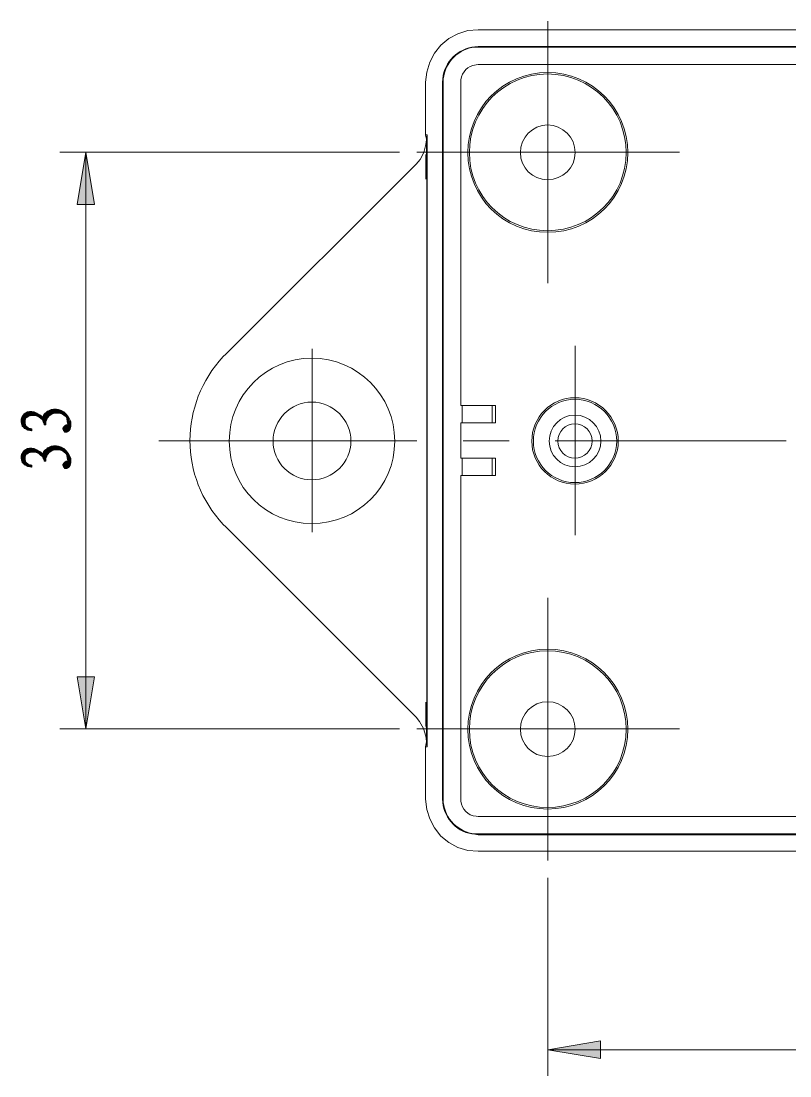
# Model space of a CAD drawing. Header units: inches. Extents: x 11 to 682, y 148 to 1119.
# Drawn here: x 99.1 to 215.8, y 487.5 to 647.8 of the extents above; entities that cross this region are included whole.
import ezdxf

# ---------------------------------------------------------------- set-up
doc = ezdxf.new("R2010")
doc.units = ezdxf.units.IN
doc.header["$MEASUREMENT"] = 0
doc.layers.add('图层 1', color=7, linetype='Continuous')

msp = doc.modelspace()

# ---------------------------------------------------------------- hatches: boundary and pattern name
at = {"layer": '图层 1', "true_color": 0xffffff}
for points in [[(108.9, 627.9), (107.58, 619.92), (110.22, 619.92)], [(100.02, 587.64), (99.78, 588.3), (100.02, 588.42)], [(100.2, 587.76), (100.02, 588.42), (100.32, 588.48)], [(100.02, 588.42), (100.2, 587.76), (100.02, 587.64)], [(100.32, 588.48), (100.44, 587.82), (100.2, 587.76)], [(100.68, 587.88), (100.44, 587.82), (100.32, 588.48)], [(100.68, 587.88), (100.32, 588.48), (100.68, 588.48)], [(100.68, 588.48), (100.92, 587.88), (100.68, 587.88)], [(100.92, 587.88), (100.68, 588.48), (101.04, 588.42)], [(101.04, 588.42), (101.22, 587.88), (100.92, 587.88)], [(101.22, 587.88), (101.04, 588.42), (101.46, 588.24)], [(102.96, 587.28), (102.9, 588.36), (103.08, 588.54)], [(103.08, 588.54), (103.14, 587.58), (102.96, 587.28)], [(103.32, 587.82), (103.08, 588.54), (103.32, 588.66)], [(103.32, 587.82), (103.14, 587.58), (103.08, 588.54)], [(103.56, 588), (103.32, 588.66), (103.62, 588.78)], [(103.32, 588.66), (103.56, 588), (103.32, 587.82)], [(103.62, 588.78), (103.8, 588.12), (103.56, 588)], [(103.8, 588.12), (103.62, 588.78), (103.98, 588.84)], [(103.98, 588.84), (104.16, 588.24), (103.8, 588.12)], [(104.16, 588.24), (103.98, 588.84), (104.4, 588.84)], [(104.4, 588.84), (104.4, 588.24), (104.16, 588.24)], [(104.76, 588.24), (104.4, 588.24), (104.4, 588.84)], [(104.76, 588.24), (104.4, 588.84), (104.76, 588.78)], [(104.76, 588.78), (105.06, 588.18), (104.76, 588.24)], [(105.06, 588.18), (104.76, 588.78), (105.18, 588.66)], [(105.18, 588.66), (105.36, 588.06), (105.06, 588.18)], [(105.36, 588.06), (105.18, 588.66), (105.54, 588.42)], [(105.54, 588.42), (105.6, 587.88), (105.36, 588.06)], [(105.84, 587.7), (105.6, 587.88), (105.54, 588.42)], [(105.84, 587.7), (105.54, 588.42), (105.9, 588.06)], [(99.12, 586.62), (99.06, 587.34), (99.12, 587.52)], [(99.06, 587.34), (99.12, 586.62), (99.06, 586.98)], [(99.24, 586.26), (99.12, 587.52), (99.24, 587.7)], [(99.12, 587.52), (99.18, 586.44), (99.12, 586.62)], [(99.24, 586.26), (99.18, 586.44), (99.12, 587.52)], [(99.24, 587.7), (99.36, 587.94), (99.42, 586.08)], [(99.24, 587.7), (99.42, 586.08), (99.24, 586.26)], [(99.42, 586.08), (99.36, 587.94), (99.54, 588.12)], [(99.54, 588.12), (99.6, 585.9), (99.42, 586.08)], [(99.72, 587.34), (99.54, 588.12), (99.78, 588.3)], [(99.66, 586.68), (99.6, 585.9), (99.54, 588.12)], [(99.66, 586.92), (99.66, 586.68), (99.54, 588.12)], [(99.66, 587.16), (99.66, 586.92), (99.54, 588.12)], [(99.72, 587.34), (99.66, 587.16), (99.54, 588.12)], [(99.78, 588.3), (99.84, 587.52), (99.72, 587.34)], [(100.02, 587.64), (99.84, 587.52), (99.78, 588.3)], [(101.46, 588.24), (101.52, 587.76), (101.22, 587.88)], [(101.82, 587.64), (101.52, 587.76), (101.46, 588.24)], [(101.82, 587.64), (101.46, 588.24), (101.88, 588)], [(101.88, 588), (102.06, 587.4), (101.82, 587.64)], [(102.3, 587.22), (102.06, 587.4), (101.88, 588)], [(102.3, 587.22), (101.88, 588), (102.36, 587.64)], [(102.36, 587.64), (102.42, 586.92), (102.3, 587.22)], [(102.42, 586.92), (102.36, 587.64), (102.48, 587.94)], [(102.48, 587.94), (102.54, 586.68), (102.42, 586.92)], [(102.54, 586.68), (102.48, 587.94), (102.66, 588.18)], [(102.54, 586.68), (102.66, 588.18), (102.84, 586.44)], [(102.84, 586.92), (102.66, 588.18), (102.9, 588.36)], [(102.84, 586.92), (102.84, 586.44), (102.66, 588.18)], [(102.9, 588.36), (102.96, 587.28), (102.84, 586.92)], [(105.9, 588.06), (106.02, 587.4), (105.84, 587.7)], [(106.02, 587.4), (105.9, 588.06), (106.26, 587.64)], [(106.26, 587.64), (106.08, 586.98), (106.02, 587.4)], [(106.26, 587.64), (106.14, 586.5), (106.08, 586.98)], [(106.26, 587.64), (106.26, 585.48), (106.14, 586.5)], [(106.26, 587.64), (106.38, 585.6), (106.26, 585.48)], [(106.38, 585.6), (106.26, 587.64), (106.44, 587.28)], [(106.44, 587.28), (106.5, 585.78), (106.38, 585.6)], [(106.56, 586.02), (106.5, 585.78), (106.44, 587.28)], [(106.62, 586.26), (106.56, 586.02), (106.44, 587.28)], [(106.62, 586.56), (106.62, 586.26), (106.44, 587.28)], [(106.62, 586.56), (106.44, 587.28), (106.62, 586.92)], [(99.66, 586.68), (99.84, 585.78), (99.6, 585.9)], [(99.66, 586.68), (99.72, 586.5), (99.84, 585.78)], [(99.72, 586.5), (99.78, 586.32), (99.84, 585.78)], [(99.84, 585.78), (99.78, 586.32), (99.9, 586.2)], [(99.9, 586.2), (100.08, 585.66), (99.84, 585.78)], [(99.9, 586.2), (100.02, 586.08), (100.08, 585.66)], [(100.08, 585.66), (100.02, 586.08), (100.2, 585.96)], [(100.2, 585.96), (100.38, 585.6), (100.08, 585.66)], [(100.38, 585.6), (100.2, 585.96), (100.44, 585.9)], [(100.44, 585.9), (100.68, 585.54), (100.38, 585.6)], [(100.68, 585.54), (100.44, 585.9), (100.68, 585.84)], [(102.54, 586.68), (102.84, 586.44), (102.54, 586.44)], [(105.48, 585.6), (105.42, 585.96), (105.54, 586.14)], [(105.42, 585.96), (105.48, 585.6), (105.42, 585.78)], [(105.54, 586.14), (105.6, 585.48), (105.48, 585.6)], [(105.6, 585.48), (105.54, 586.14), (105.6, 586.26)], [(105.72, 585.36), (105.6, 586.26), (105.72, 586.32)], [(105.6, 586.26), (105.72, 585.36), (105.6, 585.48)], [(105.72, 586.32), (105.9, 586.44), (105.96, 585.36)], [(105.72, 586.32), (105.96, 585.36), (105.72, 585.36)], [(106.14, 585.42), (105.9, 586.44), (106.14, 586.5)], [(106.02, 585.36), (105.96, 585.36), (105.9, 586.44)], [(106.14, 585.42), (106.02, 585.36), (105.9, 586.44)], [(106.14, 586.5), (106.26, 585.48), (106.14, 585.42)], [(99.24, 580.74), (99.12, 581.94), (99.24, 582.12)], [(99.24, 582.12), (99.36, 582.36), (99.42, 580.56)], [(99.24, 582.12), (99.42, 580.56), (99.24, 580.74)], [(99.42, 580.56), (99.36, 582.36), (99.54, 582.54)], [(99.54, 582.54), (99.6, 580.38), (99.42, 580.56)], [(99.72, 581.76), (99.54, 582.54), (99.78, 582.72)], [(99.66, 581.16), (99.6, 580.38), (99.54, 582.54)], [(99.66, 581.34), (99.66, 581.16), (99.54, 582.54)], [(99.66, 581.58), (99.66, 581.34), (99.54, 582.54)], [(99.72, 581.76), (99.66, 581.58), (99.54, 582.54)], [(99.78, 582.72), (99.84, 581.94), (99.72, 581.76)], [(100.02, 582.06), (99.78, 582.72), (100.02, 582.84)], [(100.02, 582.06), (99.84, 581.94), (99.78, 582.72)], [(100.2, 582.18), (100.02, 582.84), (100.32, 582.9)], [(100.02, 582.84), (100.2, 582.18), (100.02, 582.06)], [(100.32, 582.9), (100.44, 582.24), (100.2, 582.18)], [(100.68, 582.3), (100.44, 582.24), (100.32, 582.9)], [(100.68, 582.3), (100.32, 582.9), (100.68, 582.9)], [(100.68, 582.9), (100.92, 582.3), (100.68, 582.3)], [(100.92, 582.3), (100.68, 582.9), (101.04, 582.84)], [(101.04, 582.84), (101.22, 582.3), (100.92, 582.3)], [(101.22, 582.3), (101.04, 582.84), (101.46, 582.66)], [(101.46, 582.66), (101.52, 582.18), (101.22, 582.3)], [(101.82, 582.06), (101.52, 582.18), (101.46, 582.66)], [(101.82, 582.06), (101.46, 582.66), (101.88, 582.42)], [(101.88, 582.42), (102.06, 581.82), (101.82, 582.06)], [(102.3, 581.64), (102.06, 581.82), (101.88, 582.42)], [(102.3, 581.64), (101.88, 582.42), (102.36, 582.06)], [(102.36, 582.06), (102.42, 581.34), (102.3, 581.64)], [(102.42, 581.34), (102.36, 582.06), (102.48, 582.36)], [(102.48, 582.36), (102.54, 581.16), (102.42, 581.34)], [(102.54, 581.16), (102.48, 582.36), (102.66, 582.6)], [(102.54, 581.16), (102.66, 582.6), (102.84, 580.92)], [(102.84, 581.34), (102.66, 582.6), (102.9, 582.78)], [(102.84, 581.34), (102.84, 580.92), (102.66, 582.6)], [(102.9, 582.78), (102.96, 581.7), (102.84, 581.34)], [(102.96, 581.7), (102.9, 582.78), (103.08, 582.96)], [(103.08, 582.96), (103.14, 582), (102.96, 581.7)], [(103.32, 582.24), (103.08, 582.96), (103.32, 583.08)], [(103.32, 582.24), (103.14, 582), (103.08, 582.96)], [(103.56, 582.42), (103.32, 583.08), (103.62, 583.2)], [(103.32, 583.08), (103.56, 582.42), (103.32, 582.24)], [(103.62, 583.2), (103.8, 582.54), (103.56, 582.42)], [(103.8, 582.54), (103.62, 583.2), (103.98, 583.26)], [(103.98, 583.26), (104.16, 582.66), (103.8, 582.54)], [(104.16, 582.66), (103.98, 583.26), (104.4, 583.26)], [(104.4, 583.26), (104.4, 582.66), (104.16, 582.66)], [(104.76, 582.66), (104.4, 582.66), (104.4, 583.26)], [(104.76, 582.66), (104.4, 583.26), (104.76, 583.2)], [(104.76, 583.2), (105.06, 582.6), (104.76, 582.66)], [(105.06, 582.6), (104.76, 583.2), (105.18, 583.08)], [(105.18, 583.08), (105.36, 582.48), (105.06, 582.6)], [(105.36, 582.48), (105.18, 583.08), (105.54, 582.84)], [(105.54, 582.84), (105.6, 582.3), (105.36, 582.48)], [(105.84, 582.12), (105.6, 582.3), (105.54, 582.84)], [(105.84, 582.12), (105.54, 582.84), (105.9, 582.48)], [(105.9, 582.48), (106.02, 581.82), (105.84, 582.12)], [(106.02, 581.82), (105.9, 582.48), (106.26, 582.06)], [(106.26, 582.06), (106.08, 581.4), (106.02, 581.82)], [(106.26, 582.06), (106.14, 580.98), (106.08, 581.4)], [(106.26, 582.06), (106.26, 579.96), (106.14, 580.98)], [(106.26, 582.06), (106.38, 580.08), (106.26, 579.96)], [(106.38, 580.08), (106.26, 582.06), (106.44, 581.7)], [(99.12, 581.1), (99.06, 581.76), (99.12, 581.94)], [(99.06, 581.76), (99.12, 581.1), (99.06, 581.4)], [(99.12, 581.94), (99.18, 580.92), (99.12, 581.1)], [(99.24, 580.74), (99.18, 580.92), (99.12, 581.94)], [(99.66, 581.16), (99.84, 580.26), (99.6, 580.38)], [(99.66, 581.16), (99.72, 580.98), (99.84, 580.26)], [(99.72, 580.98), (99.78, 580.8), (99.84, 580.26)], [(99.84, 580.26), (99.78, 580.8), (99.9, 580.68)], [(99.9, 580.68), (100.08, 580.14), (99.84, 580.26)], [(99.9, 580.68), (100.02, 580.56), (100.08, 580.14)], [(100.08, 580.14), (100.02, 580.56), (100.2, 580.44)], [(100.2, 580.44), (100.38, 580.08), (100.08, 580.14)], [(100.38, 580.08), (100.2, 580.44), (100.44, 580.38)], [(100.44, 580.38), (100.68, 580.02), (100.38, 580.08)], [(100.68, 580.02), (100.44, 580.38), (100.68, 580.32)], [(102.54, 581.16), (102.84, 580.92), (102.54, 580.92)], [(105.48, 580.08), (105.42, 580.44), (105.54, 580.62)], [(105.42, 580.44), (105.48, 580.08), (105.42, 580.26)], [(105.54, 580.62), (105.6, 579.96), (105.48, 580.08)], [(105.6, 579.96), (105.54, 580.62), (105.6, 580.74)], [(105.72, 579.84), (105.6, 580.74), (105.72, 580.8)], [(105.6, 580.74), (105.72, 579.84), (105.6, 579.96)], [(105.72, 580.8), (105.9, 580.92), (105.96, 579.84)], [(105.72, 580.8), (105.96, 579.84), (105.72, 579.84)], [(106.14, 579.9), (105.9, 580.92), (106.14, 580.98)], [(106.02, 579.84), (105.96, 579.84), (105.9, 580.92)], [(106.14, 579.9), (106.02, 579.84), (105.9, 580.92)], [(106.14, 580.98), (106.26, 579.96), (106.14, 579.9)], [(106.44, 581.7), (106.5, 580.26), (106.38, 580.08)], [(106.56, 580.5), (106.5, 580.26), (106.44, 581.7)], [(106.62, 580.74), (106.56, 580.5), (106.44, 581.7)], [(106.62, 581.04), (106.62, 580.74), (106.44, 581.7)], [(106.62, 581.04), (106.44, 581.7), (106.62, 581.34)], [(108.9, 540.24), (110.22, 548.16), (107.58, 548.16)], [(179.1, 491.46), (187.08, 490.14), (187.08, 492.84)]]:
    msp.add_hatch(color=7, dxfattribs=at).paths.add_polyline_path(points)

# ---------------------------------------------------------------- linework, layer by layer
at = {"layer": '图层 1', "color": 7, "lineweight": 18, "true_color": 0xffffff}
for points in [[(179.1, 627.9), (179.1, 647.82)], [(165.42, 645.9), (166.92, 646.38)], [(166.92, 646.38), (168.48, 646.5)], [(168.48, 646.5), (330.6, 646.5)], [(162.84, 644.16), (164.04, 645.18)], [(164.04, 645.18), (165.42, 645.9)], [(161.16, 641.58), (161.88, 642.96)], [(161.88, 642.96), (162.84, 644.16)], [(168.48, 643.98), (330.6, 643.98)], [(168.48, 643.86), (330.6, 643.86)], [(160.68, 640.08), (161.16, 641.58)], [(160.5, 638.52), (160.68, 640.08)], [(168.48, 641.22), (244.26, 641.22)], [(160.5, 630.54), (160.5, 638.52)], [(163.08, 638.52), (163.08, 529.56)], [(163.2, 638.52), (163.2, 529.56)], [(165.84, 638.52), (165.84, 589.38)], [(160.5, 630.54), (160.74, 630.54)], [(160.5, 630.54), (160.62, 629.88)], [(160.62, 629.88), (160.74, 630.54)], [(160.74, 630.54), (160.74, 537.54)], [(160.62, 629.76), (160.56, 629.04), (160.26, 627.84), (159.66, 626.76), (159.06, 626.1)], [(160.56, 623.82), (160.56, 624), (160.56, 624.24), (160.56, 624.42), (160.56, 624.6), (160.56, 624.96), (160.56, 625.32), (160.56, 625.68), (160.56, 626.04), (160.56, 626.4), (160.56, 626.76), (160.56, 627.06), (160.56, 627.42), (160.62, 627.72), (160.62, 628.02), (160.62, 628.32), (160.62, 628.68), (160.62, 628.98), (160.62, 629.28), (160.62, 629.52), (160.62, 629.76)], [(160.62, 629.76), (160.62, 629.88)], [(160.62, 629.88), (160.62, 629.76), (160.62, 629.1), (160.68, 628.5), (160.68, 627.84), (160.68, 627.18), (160.68, 626.52), (160.68, 625.86), (160.68, 625.26), (160.68, 624.6)], [(104.94, 627.9), (156.54, 627.9)], [(108.9, 627.9), (108.9, 584.04)], [(159.18, 627.9), (179.1, 627.9)], [(179.1, 627.9), (199.08, 627.9)], [(179.1, 627.9), (179.1, 607.98)], [(130.14, 597.18), (159.06, 626.1)], [(160.68, 544.32), (160.68, 623.82)], [(143.28, 584.04), (143.28, 598.02)], [(183.24, 584.04), (183.24, 598.44)], [(165.84, 589.38), (171.12, 589.38)], [(166.08, 589.38), (166.08, 586.74)], [(170.64, 586.74), (170.64, 589.38)], [(171.12, 586.74), (171.12, 589.38)], [(165.84, 586.74), (171.12, 586.74)], [(165.84, 586.74), (165.84, 581.4)], [(108.9, 540.24), (108.9, 584.04)], [(120, 584.04), (159.18, 584.04)], [(143.28, 584.04), (143.28, 570.12)], [(166.2, 584.04), (173.22, 584.04)], [(180.18, 584.04), (215.28, 584.04)], [(183.24, 584.04), (183.24, 569.7)], [(165.84, 581.4), (171.12, 581.4)], [(166.08, 581.4), (166.08, 578.76)], [(170.64, 578.76), (170.64, 581.4)], [(171.12, 578.76), (171.12, 581.4)], [(165.84, 578.76), (171.12, 578.76)], [(165.84, 578.76), (165.84, 529.56)], [(130.14, 570.96), (159.06, 542.04)], [(179.1, 540.24), (179.1, 560.16)], [(160.56, 540.72), (160.56, 541.08), (160.56, 541.38), (160.56, 541.74), (160.56, 542.1), (160.56, 542.46), (160.56, 542.76), (160.56, 543.18), (160.56, 543.54), (160.56, 543.72), (160.56, 543.9), (160.56, 544.08), (160.56, 544.32)], [(160.68, 543.54), (160.68, 542.88), (160.68, 542.28), (160.68, 541.62), (160.68, 540.96), (160.68, 540.3), (160.68, 539.64)], [(159.06, 542.04), (159.6, 541.38), (160.2, 540.3), (160.56, 539.16), (160.62, 538.38)], [(160.56, 540.72), (160.62, 540.42)], [(160.62, 539.82), (160.62, 540.12), (160.62, 540.42)], [(104.94, 540.24), (156.54, 540.24)], [(159.18, 540.24), (179.1, 540.24)], [(160.62, 538.38), (160.62, 538.62), (160.62, 538.86), (160.62, 539.16), (160.62, 539.46), (160.62, 539.82)], [(160.62, 538.98), (160.68, 539.64)], [(160.62, 538.98), (160.62, 538.38), (160.62, 538.26)], [(179.1, 540.24), (199.08, 540.24)], [(179.1, 540.24), (179.1, 520.26)], [(160.5, 537.54), (160.62, 538.26)], [(160.5, 537.54), (160.74, 537.54)], [(160.5, 529.56), (160.5, 537.54)], [(160.62, 538.26), (160.62, 538.38)], [(160.62, 538.26), (160.74, 537.54)], [(160.5, 529.56), (160.68, 528), (161.16, 526.56), (161.88, 525.18), (162.84, 523.92), (164.04, 522.96), (165.42, 522.24), (166.92, 521.76), (168.48, 521.64)], [(168.48, 526.92), (244.26, 526.92)], [(168.48, 524.28), (330.6, 524.28)], [(168.48, 524.16), (330.6, 524.16)], [(168.48, 521.64), (330.6, 521.64)], [(179.1, 517.62), (179.1, 487.5)], [(179.1, 491.46), (249.54, 491.46), (319.98, 491.46)]]:
    msp.add_lwpolyline(points, dxfattribs=at)
at = {"layer": '图层 1', "lineweight": 0}
for points in [[(108.9, 627.9), (107.58, 619.92), (110.22, 619.92), (108.9, 627.9)], [(100.02, 587.64), (99.78, 588.3), (100.02, 588.42), (100.02, 587.64)], [(100.2, 587.76), (100.02, 588.42), (100.32, 588.48), (100.2, 587.76)], [(100.02, 588.42), (100.2, 587.76), (100.02, 587.64), (100.02, 588.42)], [(100.32, 588.48), (100.44, 587.82), (100.2, 587.76), (100.32, 588.48)], [(100.68, 587.88), (100.44, 587.82), (100.32, 588.48), (100.68, 587.88)], [(100.68, 587.88), (100.32, 588.48), (100.68, 588.48), (100.68, 587.88)], [(100.68, 588.48), (100.92, 587.88), (100.68, 587.88), (100.68, 588.48)], [(100.92, 587.88), (100.68, 588.48), (101.04, 588.42), (100.92, 587.88)], [(101.04, 588.42), (101.22, 587.88), (100.92, 587.88), (101.04, 588.42)], [(101.22, 587.88), (101.04, 588.42), (101.46, 588.24), (101.22, 587.88)], [(102.96, 587.28), (102.9, 588.36), (103.08, 588.54), (102.96, 587.28)], [(103.08, 588.54), (103.14, 587.58), (102.96, 587.28), (103.08, 588.54)], [(103.32, 587.82), (103.08, 588.54), (103.32, 588.66), (103.32, 587.82)], [(103.32, 587.82), (103.14, 587.58), (103.08, 588.54), (103.32, 587.82)], [(103.56, 588), (103.32, 588.66), (103.62, 588.78), (103.56, 588)], [(103.32, 588.66), (103.56, 588), (103.32, 587.82), (103.32, 588.66)], [(103.62, 588.78), (103.8, 588.12), (103.56, 588), (103.62, 588.78)], [(103.8, 588.12), (103.62, 588.78), (103.98, 588.84), (103.8, 588.12)], [(103.98, 588.84), (104.16, 588.24), (103.8, 588.12), (103.98, 588.84)], [(104.16, 588.24), (103.98, 588.84), (104.4, 588.84), (104.16, 588.24)], [(104.4, 588.84), (104.4, 588.24), (104.16, 588.24), (104.4, 588.84)], [(104.76, 588.24), (104.4, 588.24), (104.4, 588.84), (104.76, 588.24)], [(104.76, 588.24), (104.4, 588.84), (104.76, 588.78), (104.76, 588.24)], [(104.76, 588.78), (105.06, 588.18), (104.76, 588.24), (104.76, 588.78)], [(105.06, 588.18), (104.76, 588.78), (105.18, 588.66), (105.06, 588.18)], [(105.18, 588.66), (105.36, 588.06), (105.06, 588.18), (105.18, 588.66)], [(105.36, 588.06), (105.18, 588.66), (105.54, 588.42), (105.36, 588.06)], [(105.54, 588.42), (105.6, 587.88), (105.36, 588.06), (105.54, 588.42)], [(105.84, 587.7), (105.6, 587.88), (105.54, 588.42), (105.84, 587.7)], [(105.84, 587.7), (105.54, 588.42), (105.9, 588.06), (105.84, 587.7)], [(99.12, 586.62), (99.06, 587.34), (99.12, 587.52), (99.12, 586.62)], [(99.06, 587.34), (99.12, 586.62), (99.06, 586.98), (99.06, 587.34)], [(99.24, 586.26), (99.12, 587.52), (99.24, 587.7), (99.24, 586.26)], [(99.12, 587.52), (99.18, 586.44), (99.12, 586.62), (99.12, 587.52)], [(99.24, 586.26), (99.18, 586.44), (99.12, 587.52), (99.24, 586.26)], [(99.24, 587.7), (99.36, 587.94), (99.42, 586.08), (99.24, 587.7)], [(99.24, 587.7), (99.42, 586.08), (99.24, 586.26), (99.24, 587.7)], [(99.42, 586.08), (99.36, 587.94), (99.54, 588.12), (99.42, 586.08)], [(99.54, 588.12), (99.6, 585.9), (99.42, 586.08), (99.54, 588.12)], [(99.72, 587.34), (99.54, 588.12), (99.78, 588.3), (99.72, 587.34)], [(99.66, 586.68), (99.6, 585.9), (99.54, 588.12), (99.66, 586.68)], [(99.66, 586.92), (99.66, 586.68), (99.54, 588.12), (99.66, 586.92)], [(99.66, 587.16), (99.66, 586.92), (99.54, 588.12), (99.66, 587.16)], [(99.72, 587.34), (99.66, 587.16), (99.54, 588.12), (99.72, 587.34)], [(99.78, 588.3), (99.84, 587.52), (99.72, 587.34), (99.78, 588.3)], [(100.02, 587.64), (99.84, 587.52), (99.78, 588.3), (100.02, 587.64)], [(101.46, 588.24), (101.52, 587.76), (101.22, 587.88), (101.46, 588.24)], [(101.82, 587.64), (101.52, 587.76), (101.46, 588.24), (101.82, 587.64)], [(101.82, 587.64), (101.46, 588.24), (101.88, 588), (101.82, 587.64)], [(101.88, 588), (102.06, 587.4), (101.82, 587.64), (101.88, 588)], [(102.3, 587.22), (102.06, 587.4), (101.88, 588), (102.3, 587.22)], [(102.3, 587.22), (101.88, 588), (102.36, 587.64), (102.3, 587.22)], [(102.36, 587.64), (102.42, 586.92), (102.3, 587.22), (102.36, 587.64)], [(102.42, 586.92), (102.36, 587.64), (102.48, 587.94), (102.42, 586.92)], [(102.48, 587.94), (102.54, 586.68), (102.42, 586.92), (102.48, 587.94)], [(102.54, 586.68), (102.48, 587.94), (102.66, 588.18), (102.54, 586.68)], [(102.54, 586.68), (102.66, 588.18), (102.84, 586.44), (102.54, 586.68)], [(102.84, 586.92), (102.66, 588.18), (102.9, 588.36), (102.84, 586.92)], [(102.84, 586.92), (102.84, 586.44), (102.66, 588.18), (102.84, 586.92)], [(102.9, 588.36), (102.96, 587.28), (102.84, 586.92), (102.9, 588.36)], [(105.9, 588.06), (106.02, 587.4), (105.84, 587.7), (105.9, 588.06)], [(106.02, 587.4), (105.9, 588.06), (106.26, 587.64), (106.02, 587.4)], [(106.26, 587.64), (106.08, 586.98), (106.02, 587.4), (106.26, 587.64)], [(106.26, 587.64), (106.14, 586.5), (106.08, 586.98), (106.26, 587.64)], [(106.26, 587.64), (106.26, 585.48), (106.14, 586.5), (106.26, 587.64)], [(106.26, 587.64), (106.38, 585.6), (106.26, 585.48), (106.26, 587.64)], [(106.38, 585.6), (106.26, 587.64), (106.44, 587.28), (106.38, 585.6)], [(106.44, 587.28), (106.5, 585.78), (106.38, 585.6), (106.44, 587.28)], [(106.56, 586.02), (106.5, 585.78), (106.44, 587.28), (106.56, 586.02)], [(106.62, 586.26), (106.56, 586.02), (106.44, 587.28), (106.62, 586.26)], [(106.62, 586.56), (106.62, 586.26), (106.44, 587.28), (106.62, 586.56)], [(106.62, 586.56), (106.44, 587.28), (106.62, 586.92), (106.62, 586.56)], [(99.66, 586.68), (99.84, 585.78), (99.6, 585.9), (99.66, 586.68)], [(99.66, 586.68), (99.72, 586.5), (99.84, 585.78), (99.66, 586.68)], [(99.72, 586.5), (99.78, 586.32), (99.84, 585.78), (99.72, 586.5)], [(99.84, 585.78), (99.78, 586.32), (99.9, 586.2), (99.84, 585.78)], [(99.9, 586.2), (100.08, 585.66), (99.84, 585.78), (99.9, 586.2)], [(99.9, 586.2), (100.02, 586.08), (100.08, 585.66), (99.9, 586.2)], [(100.08, 585.66), (100.02, 586.08), (100.2, 585.96), (100.08, 585.66)], [(100.2, 585.96), (100.38, 585.6), (100.08, 585.66), (100.2, 585.96)], [(100.38, 585.6), (100.2, 585.96), (100.44, 585.9), (100.38, 585.6)], [(100.44, 585.9), (100.68, 585.54), (100.38, 585.6), (100.44, 585.9)], [(100.68, 585.54), (100.44, 585.9), (100.68, 585.84), (100.68, 585.54)], [(102.54, 586.68), (102.84, 586.44), (102.54, 586.44), (102.54, 586.68)], [(105.48, 585.6), (105.42, 585.96), (105.54, 586.14), (105.48, 585.6)], [(105.42, 585.96), (105.48, 585.6), (105.42, 585.78), (105.42, 585.96)], [(105.54, 586.14), (105.6, 585.48), (105.48, 585.6), (105.54, 586.14)], [(105.6, 585.48), (105.54, 586.14), (105.6, 586.26), (105.6, 585.48)], [(105.72, 585.36), (105.6, 586.26), (105.72, 586.32), (105.72, 585.36)], [(105.6, 586.26), (105.72, 585.36), (105.6, 585.48), (105.6, 586.26)], [(105.72, 586.32), (105.9, 586.44), (105.96, 585.36), (105.72, 586.32)], [(105.72, 586.32), (105.96, 585.36), (105.72, 585.36), (105.72, 586.32)], [(106.14, 585.42), (105.9, 586.44), (106.14, 586.5), (106.14, 585.42)], [(106.02, 585.36), (105.96, 585.36), (105.9, 586.44), (106.02, 585.36)], [(106.14, 585.42), (106.02, 585.36), (105.9, 586.44), (106.14, 585.42)], [(106.14, 586.5), (106.26, 585.48), (106.14, 585.42), (106.14, 586.5)], [(99.24, 580.74), (99.12, 581.94), (99.24, 582.12), (99.24, 580.74)], [(99.24, 582.12), (99.36, 582.36), (99.42, 580.56), (99.24, 582.12)], [(99.24, 582.12), (99.42, 580.56), (99.24, 580.74), (99.24, 582.12)], [(99.42, 580.56), (99.36, 582.36), (99.54, 582.54), (99.42, 580.56)], [(99.54, 582.54), (99.6, 580.38), (99.42, 580.56), (99.54, 582.54)], [(99.72, 581.76), (99.54, 582.54), (99.78, 582.72), (99.72, 581.76)], [(99.66, 581.16), (99.6, 580.38), (99.54, 582.54), (99.66, 581.16)], [(99.66, 581.34), (99.66, 581.16), (99.54, 582.54), (99.66, 581.34)], [(99.66, 581.58), (99.66, 581.34), (99.54, 582.54), (99.66, 581.58)], [(99.72, 581.76), (99.66, 581.58), (99.54, 582.54), (99.72, 581.76)], [(99.78, 582.72), (99.84, 581.94), (99.72, 581.76), (99.78, 582.72)], [(100.02, 582.06), (99.78, 582.72), (100.02, 582.84), (100.02, 582.06)], [(100.02, 582.06), (99.84, 581.94), (99.78, 582.72), (100.02, 582.06)], [(100.2, 582.18), (100.02, 582.84), (100.32, 582.9), (100.2, 582.18)], [(100.02, 582.84), (100.2, 582.18), (100.02, 582.06), (100.02, 582.84)], [(100.32, 582.9), (100.44, 582.24), (100.2, 582.18), (100.32, 582.9)], [(100.68, 582.3), (100.44, 582.24), (100.32, 582.9), (100.68, 582.3)], [(100.68, 582.3), (100.32, 582.9), (100.68, 582.9), (100.68, 582.3)], [(100.68, 582.9), (100.92, 582.3), (100.68, 582.3), (100.68, 582.9)], [(100.92, 582.3), (100.68, 582.9), (101.04, 582.84), (100.92, 582.3)], [(101.04, 582.84), (101.22, 582.3), (100.92, 582.3), (101.04, 582.84)], [(101.22, 582.3), (101.04, 582.84), (101.46, 582.66), (101.22, 582.3)], [(101.46, 582.66), (101.52, 582.18), (101.22, 582.3), (101.46, 582.66)], [(101.82, 582.06), (101.52, 582.18), (101.46, 582.66), (101.82, 582.06)], [(101.82, 582.06), (101.46, 582.66), (101.88, 582.42), (101.82, 582.06)], [(101.88, 582.42), (102.06, 581.82), (101.82, 582.06), (101.88, 582.42)], [(102.3, 581.64), (102.06, 581.82), (101.88, 582.42), (102.3, 581.64)], [(102.3, 581.64), (101.88, 582.42), (102.36, 582.06), (102.3, 581.64)], [(102.36, 582.06), (102.42, 581.34), (102.3, 581.64), (102.36, 582.06)], [(102.42, 581.34), (102.36, 582.06), (102.48, 582.36), (102.42, 581.34)], [(102.48, 582.36), (102.54, 581.16), (102.42, 581.34), (102.48, 582.36)], [(102.54, 581.16), (102.48, 582.36), (102.66, 582.6), (102.54, 581.16)], [(102.54, 581.16), (102.66, 582.6), (102.84, 580.92), (102.54, 581.16)], [(102.84, 581.34), (102.66, 582.6), (102.9, 582.78), (102.84, 581.34)], [(102.84, 581.34), (102.84, 580.92), (102.66, 582.6), (102.84, 581.34)], [(102.9, 582.78), (102.96, 581.7), (102.84, 581.34), (102.9, 582.78)], [(102.96, 581.7), (102.9, 582.78), (103.08, 582.96), (102.96, 581.7)], [(103.08, 582.96), (103.14, 582), (102.96, 581.7), (103.08, 582.96)], [(103.32, 582.24), (103.08, 582.96), (103.32, 583.08), (103.32, 582.24)], [(103.32, 582.24), (103.14, 582), (103.08, 582.96), (103.32, 582.24)], [(103.56, 582.42), (103.32, 583.08), (103.62, 583.2), (103.56, 582.42)], [(103.32, 583.08), (103.56, 582.42), (103.32, 582.24), (103.32, 583.08)], [(103.62, 583.2), (103.8, 582.54), (103.56, 582.42), (103.62, 583.2)], [(103.8, 582.54), (103.62, 583.2), (103.98, 583.26), (103.8, 582.54)], [(103.98, 583.26), (104.16, 582.66), (103.8, 582.54), (103.98, 583.26)], [(104.16, 582.66), (103.98, 583.26), (104.4, 583.26), (104.16, 582.66)], [(104.4, 583.26), (104.4, 582.66), (104.16, 582.66), (104.4, 583.26)], [(104.76, 582.66), (104.4, 582.66), (104.4, 583.26), (104.76, 582.66)], [(104.76, 582.66), (104.4, 583.26), (104.76, 583.2), (104.76, 582.66)], [(104.76, 583.2), (105.06, 582.6), (104.76, 582.66), (104.76, 583.2)], [(105.06, 582.6), (104.76, 583.2), (105.18, 583.08), (105.06, 582.6)], [(105.18, 583.08), (105.36, 582.48), (105.06, 582.6), (105.18, 583.08)], [(105.36, 582.48), (105.18, 583.08), (105.54, 582.84), (105.36, 582.48)], [(105.54, 582.84), (105.6, 582.3), (105.36, 582.48), (105.54, 582.84)], [(105.84, 582.12), (105.6, 582.3), (105.54, 582.84), (105.84, 582.12)], [(105.84, 582.12), (105.54, 582.84), (105.9, 582.48), (105.84, 582.12)], [(105.9, 582.48), (106.02, 581.82), (105.84, 582.12), (105.9, 582.48)], [(106.02, 581.82), (105.9, 582.48), (106.26, 582.06), (106.02, 581.82)], [(106.26, 582.06), (106.08, 581.4), (106.02, 581.82), (106.26, 582.06)], [(106.26, 582.06), (106.14, 580.98), (106.08, 581.4), (106.26, 582.06)], [(106.26, 582.06), (106.26, 579.96), (106.14, 580.98), (106.26, 582.06)], [(106.26, 582.06), (106.38, 580.08), (106.26, 579.96), (106.26, 582.06)], [(106.38, 580.08), (106.26, 582.06), (106.44, 581.7), (106.38, 580.08)], [(99.12, 581.1), (99.06, 581.76), (99.12, 581.94), (99.12, 581.1)], [(99.06, 581.76), (99.12, 581.1), (99.06, 581.4), (99.06, 581.76)], [(99.12, 581.94), (99.18, 580.92), (99.12, 581.1), (99.12, 581.94)], [(99.24, 580.74), (99.18, 580.92), (99.12, 581.94), (99.24, 580.74)], [(99.66, 581.16), (99.84, 580.26), (99.6, 580.38), (99.66, 581.16)], [(99.66, 581.16), (99.72, 580.98), (99.84, 580.26), (99.66, 581.16)], [(99.72, 580.98), (99.78, 580.8), (99.84, 580.26), (99.72, 580.98)], [(99.84, 580.26), (99.78, 580.8), (99.9, 580.68), (99.84, 580.26)], [(99.9, 580.68), (100.08, 580.14), (99.84, 580.26), (99.9, 580.68)], [(99.9, 580.68), (100.02, 580.56), (100.08, 580.14), (99.9, 580.68)], [(100.08, 580.14), (100.02, 580.56), (100.2, 580.44), (100.08, 580.14)], [(100.2, 580.44), (100.38, 580.08), (100.08, 580.14), (100.2, 580.44)], [(100.38, 580.08), (100.2, 580.44), (100.44, 580.38), (100.38, 580.08)], [(100.44, 580.38), (100.68, 580.02), (100.38, 580.08), (100.44, 580.38)], [(100.68, 580.02), (100.44, 580.38), (100.68, 580.32), (100.68, 580.02)], [(102.54, 581.16), (102.84, 580.92), (102.54, 580.92), (102.54, 581.16)], [(105.48, 580.08), (105.42, 580.44), (105.54, 580.62), (105.48, 580.08)], [(105.42, 580.44), (105.48, 580.08), (105.42, 580.26), (105.42, 580.44)], [(105.54, 580.62), (105.6, 579.96), (105.48, 580.08), (105.54, 580.62)], [(105.6, 579.96), (105.54, 580.62), (105.6, 580.74), (105.6, 579.96)], [(105.72, 579.84), (105.6, 580.74), (105.72, 580.8), (105.72, 579.84)], [(105.6, 580.74), (105.72, 579.84), (105.6, 579.96), (105.6, 580.74)], [(105.72, 580.8), (105.9, 580.92), (105.96, 579.84), (105.72, 580.8)], [(105.72, 580.8), (105.96, 579.84), (105.72, 579.84), (105.72, 580.8)], [(106.14, 579.9), (105.9, 580.92), (106.14, 580.98), (106.14, 579.9)], [(106.02, 579.84), (105.96, 579.84), (105.9, 580.92), (106.02, 579.84)], [(106.14, 579.9), (106.02, 579.84), (105.9, 580.92), (106.14, 579.9)], [(106.14, 580.98), (106.26, 579.96), (106.14, 579.9), (106.14, 580.98)], [(106.44, 581.7), (106.5, 580.26), (106.38, 580.08), (106.44, 581.7)], [(106.56, 580.5), (106.5, 580.26), (106.44, 581.7), (106.56, 580.5)], [(106.62, 580.74), (106.56, 580.5), (106.44, 581.7), (106.62, 580.74)], [(106.62, 581.04), (106.62, 580.74), (106.44, 581.7), (106.62, 581.04)], [(106.62, 581.04), (106.44, 581.7), (106.62, 581.34), (106.62, 581.04)], [(108.9, 540.24), (110.22, 548.16), (107.58, 548.16), (108.9, 540.24)], [(179.1, 491.46), (187.08, 490.14), (187.08, 492.84), (179.1, 491.46)]]:
    msp.add_lwpolyline(points, dxfattribs=at)
at = {"layer": '图层 1', "color": 7, "lineweight": 18, "true_color": 0xffffff}
for points, knots in [([(168.48, 643.98), (168.48, 643.98), (168, 643.92), (168, 643.92), (165.45, 643.67), (163.33, 641.66), (163.14, 639.06), (163.14, 639.06), (163.08, 638.52), (163.08, 638.52)], [0, 0, 0, 0, 1, 1, 1, 2, 2, 2, 3, 3, 3, 3]), ([(168.48, 643.86), (168.48, 643.86), (168, 643.86), (168, 643.86), (165.52, 643.64), (163.44, 641.54), (163.2, 639.06), (163.2, 639.06), (163.2, 638.52), (163.2, 638.52)], [0, 0, 0, 0, 1, 1, 1, 2, 2, 2, 3, 3, 3, 3]), ([(168.48, 641.22), (168.48, 641.22), (168.18, 641.16), (168.18, 641.16), (166.82, 641), (166.13, 640.17), (165.84, 638.88), (165.84, 638.88), (165.84, 638.52), (165.84, 638.52)], [0, 0, 0, 0, 1, 1, 1, 2, 2, 2, 3, 3, 3, 3]), ([(179.04, 615.72), (185.76, 615.72), (191.22, 621.12), (191.22, 627.84), (191.22, 634.56), (185.76, 640.02), (179.04, 640.02), (172.32, 640.02), (166.92, 634.56), (166.92, 627.84), (166.92, 621.12), (172.32, 615.72), (179.04, 615.72)], [0, 0, 0, 0, 1, 1, 1, 2, 2, 2, 3, 3, 3, 4, 4, 4, 4]), ([(179.04, 615.96), (185.64, 615.96), (190.98, 621.24), (190.98, 627.84), (190.98, 634.44), (185.64, 639.78), (179.04, 639.78), (172.44, 639.78), (167.16, 634.44), (167.16, 627.84), (167.16, 621.24), (172.44, 615.96), (179.04, 615.96)], [0, 0, 0, 0, 1, 1, 1, 2, 2, 2, 3, 3, 3, 4, 4, 4, 4]), ([(179.04, 623.7), (181.32, 623.7), (183.24, 625.56), (183.24, 627.84), (183.24, 630.12), (181.32, 632.04), (179.04, 632.04), (176.76, 632.04), (174.9, 630.12), (174.9, 627.84), (174.9, 625.56), (176.76, 623.7), (179.04, 623.7)], [0, 0, 0, 0, 1, 1, 1, 2, 2, 2, 3, 3, 3, 4, 4, 4, 4]), ([(160.68, 623.82), (160.68, 623.82), (160.68, 623.88), (160.68, 623.88), (160.68, 624.1), (160.68, 624.32), (160.68, 624.54), (160.68, 624.54), (160.68, 624.6), (160.68, 624.6)], [0, 0, 0, 0, 1, 1, 1, 2, 2, 2, 3, 3, 3, 3]), ([(130.14, 597.18), (130.14, 597.18), (129.78, 596.82), (129.78, 596.82), (123.03, 589.62), (123.02, 578.51), (129.78, 571.32), (129.78, 571.32), (130.14, 570.96), (130.14, 570.96)], [0, 0, 0, 0, 1, 1, 1, 2, 2, 2, 3, 3, 3, 3]), ([(143.22, 571.44), (150.18, 571.44), (155.82, 577.02), (155.82, 583.98), (155.82, 590.94), (150.18, 596.58), (143.22, 596.58), (136.26, 596.58), (130.68, 590.94), (130.68, 583.98), (130.68, 577.02), (136.26, 571.44), (143.22, 571.44)], [0, 0, 0, 0, 1, 1, 1, 2, 2, 2, 3, 3, 3, 4, 4, 4, 4]), ([(183.18, 577.44), (186.78, 577.44), (189.78, 580.38), (189.78, 583.98), (189.78, 587.64), (186.78, 590.58), (183.18, 590.58), (179.58, 590.58), (176.64, 587.64), (176.64, 583.98), (176.64, 580.38), (179.58, 577.44), (183.18, 577.44)], [0, 0, 0, 0, 1, 1, 1, 2, 2, 2, 3, 3, 3, 4, 4, 4, 4]), ([(183.18, 577.68), (186.66, 577.68), (189.54, 580.5), (189.54, 583.98), (189.54, 587.46), (186.66, 590.34), (183.18, 590.34), (179.7, 590.34), (176.88, 587.46), (176.88, 583.98), (176.88, 580.5), (179.7, 577.68), (183.18, 577.68)], [0, 0, 0, 0, 1, 1, 1, 2, 2, 2, 3, 3, 3, 4, 4, 4, 4]), ([(143.22, 578.1), (146.46, 578.1), (149.16, 580.74), (149.16, 583.98), (149.16, 587.22), (146.46, 589.92), (143.22, 589.92), (139.98, 589.92), (137.34, 587.22), (137.34, 583.98), (137.34, 580.74), (139.98, 578.1), (143.22, 578.1)], [0, 0, 0, 0, 1, 1, 1, 2, 2, 2, 3, 3, 3, 4, 4, 4, 4]), ([(183.18, 580.08), (185.34, 580.08), (187.14, 581.82), (187.14, 583.98), (187.14, 586.14), (185.34, 587.94), (183.18, 587.94), (181.02, 587.94), (179.28, 586.14), (179.28, 583.98), (179.28, 581.82), (181.02, 580.08), (183.18, 580.08)], [0, 0, 0, 0, 1, 1, 1, 2, 2, 2, 3, 3, 3, 4, 4, 4, 4]), ([(183.18, 581.4), (184.62, 581.4), (185.82, 582.54), (185.82, 583.98), (185.82, 585.42), (184.62, 586.62), (183.18, 586.62), (181.74, 586.62), (180.6, 585.42), (180.6, 583.98), (180.6, 582.54), (181.74, 581.4), (183.18, 581.4)], [0, 0, 0, 0, 1, 1, 1, 2, 2, 2, 3, 3, 3, 4, 4, 4, 4]), ([(179.04, 528.06), (185.76, 528.06), (191.22, 533.46), (191.22, 540.18), (191.22, 546.9), (185.76, 552.36), (179.04, 552.36), (172.32, 552.36), (166.92, 546.9), (166.92, 540.18), (166.92, 533.46), (172.32, 528.06), (179.04, 528.06)], [0, 0, 0, 0, 1, 1, 1, 2, 2, 2, 3, 3, 3, 4, 4, 4, 4]), ([(179.04, 528.3), (185.64, 528.3), (190.98, 533.58), (190.98, 540.18), (190.98, 546.78), (185.64, 552.12), (179.04, 552.12), (172.44, 552.12), (167.16, 546.78), (167.16, 540.18), (167.16, 533.58), (172.44, 528.3), (179.04, 528.3)], [0, 0, 0, 0, 1, 1, 1, 2, 2, 2, 3, 3, 3, 4, 4, 4, 4]), ([(160.68, 543.54), (160.68, 543.54), (160.68, 543.6), (160.68, 543.6), (160.68, 543.82), (160.68, 544.04), (160.68, 544.26), (160.68, 544.26), (160.68, 544.32), (160.68, 544.32)], [0, 0, 0, 0, 1, 1, 1, 2, 2, 2, 3, 3, 3, 3]), ([(179.04, 536.04), (181.32, 536.04), (183.24, 537.9), (183.24, 540.18), (183.24, 542.46), (181.32, 544.38), (179.04, 544.38), (176.76, 544.38), (174.9, 542.46), (174.9, 540.18), (174.9, 537.9), (176.76, 536.04), (179.04, 536.04)], [0, 0, 0, 0, 1, 1, 1, 2, 2, 2, 3, 3, 3, 4, 4, 4, 4]), ([(163.08, 529.56), (163.08, 529.56), (163.14, 529.08), (163.14, 529.08), (163.33, 526.52), (165.44, 524.41), (168, 524.22), (168, 524.22), (168.48, 524.16), (168.48, 524.16)], [0, 0, 0, 0, 1, 1, 1, 2, 2, 2, 3, 3, 3, 3]), ([(163.2, 529.56), (163.2, 529.56), (163.2, 529.08), (163.2, 529.08), (163.41, 526.62), (165.54, 524.49), (168, 524.28), (168, 524.28), (168.48, 524.28), (168.48, 524.28)], [0, 0, 0, 0, 1, 1, 1, 2, 2, 2, 3, 3, 3, 3]), ([(165.84, 529.56), (165.84, 529.56), (165.84, 529.26), (165.84, 529.26), (166.05, 528.04), (166.9, 527.05), (168.18, 526.98), (168.18, 526.98), (168.48, 526.92), (168.48, 526.92)], [0, 0, 0, 0, 1, 1, 1, 2, 2, 2, 3, 3, 3, 3])]:
    msp.add_open_spline(points, degree=3, knots=knots, dxfattribs=at)

doc.saveas('drawing.dxf')
